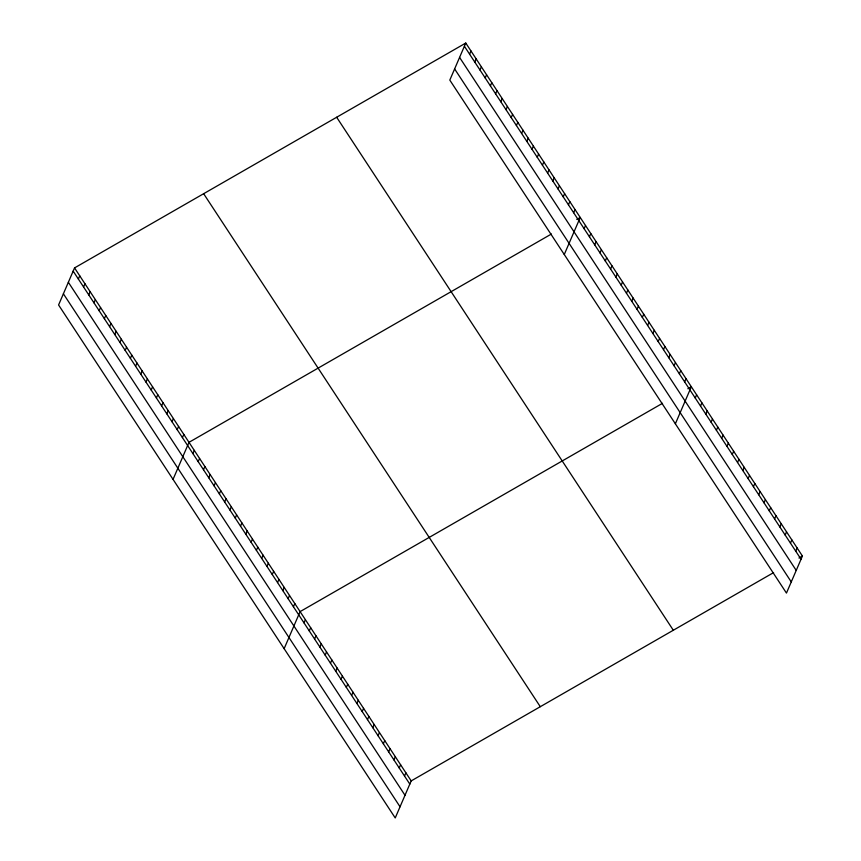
<?xml version="1.0" encoding="UTF-8"?>
<svg xmlns="http://www.w3.org/2000/svg" width="861" height="861" viewBox="0 0 861 861"><rect width="100%" height="100%" fill="white"/><g stroke="black" fill="none" stroke-linecap="round" stroke-linejoin="round"><path stroke-width="1.29" d="M465.769 43.05L449.808 80.095L786.459 593.089L802.42 556.034L465.769 43.05L74.541 267.911L58.58 304.966L395.231 817.95L411.192 780.905L773.598 572.608M78.362 279.039L79.739 275.843M83.571 286.971L84.948 283.775M88.769 294.903L90.147 291.696M93.967 302.824L95.345 299.628M99.176 310.756L100.554 307.56M104.375 318.678L105.752 315.481M109.584 326.61L110.961 323.413M114.782 334.542L116.16 331.345M119.991 342.463L121.369 339.266M125.189 350.395L126.567 347.198M130.388 358.327L131.765 355.119M135.597 366.248L136.974 363.051M140.795 374.18L142.173 370.983M146.004 382.101L147.382 378.905M151.202 390.033L152.58 386.837M156.401 397.965L157.778 394.768M161.61 405.886L162.987 402.69M166.808 413.818L168.186 410.622M172.017 421.75L173.395 418.543M177.215 429.671L178.593 426.475M182.424 437.603L183.802 434.407M173.05 479.373L189 442.328L551.406 234.031M192.918 453.596L194.285 450.389M198.202 461.657L199.58 458.45M203.497 469.719L204.875 466.511M208.782 477.78L210.159 474.572M214.077 485.841L215.454 482.634M219.361 493.902L220.739 490.695M224.656 501.963L226.034 498.756M229.941 510.024L231.318 506.828M235.236 518.085L236.614 514.889M240.52 526.146L241.898 522.95M245.815 534.207L247.193 531.011M251.1 542.269L252.477 539.072M469.589 54.178L470.967 50.982M256.395 550.33L257.773 547.133M474.798 62.1L476.176 58.903M261.69 558.391L263.068 555.194M479.997 70.032L481.374 66.835M266.975 566.452L268.352 563.255M485.195 77.964L486.573 74.767M272.27 574.513L273.647 571.317M490.404 85.885L491.782 82.688M277.554 582.574L278.932 579.378M495.602 93.817L496.98 90.62M282.849 590.635L284.227 587.439M500.811 101.749L502.189 98.541M288.134 598.696L289.511 595.5M506.01 109.67L507.387 106.473M293.429 606.757L294.806 603.561M511.208 117.602L512.586 114.405M284.141 648.667L300.091 611.622L662.507 403.314M516.417 125.523L517.795 122.327M304.008 622.88L305.386 619.683M521.615 133.455L522.993 130.259M309.293 630.941L310.67 627.744M526.824 141.387L528.202 138.19M314.588 639.002L315.965 635.805M532.023 149.308L533.4 146.112M319.883 647.063L321.25 643.867M537.232 157.24L538.609 154.044M325.167 655.124L326.545 651.928M542.43 165.172L543.808 161.965M330.463 663.185L331.84 659.989M547.628 173.093L549.006 169.897M335.747 671.246L337.125 668.05M552.837 181.025L554.215 177.829M341.042 679.307L342.42 676.111M558.036 188.957L559.413 185.75M346.326 687.369L347.704 684.172M563.245 196.878L564.622 193.682M351.622 695.43L352.999 692.233M568.443 204.81L569.821 201.614M356.906 703.491L358.284 700.294M573.641 212.732L575.019 209.535M362.201 711.552L363.579 708.355M564.267 254.512L580.228 217.467L576.773 219.458M367.486 719.613L368.863 716.417M584.135 228.725L585.512 225.528M372.781 727.674L374.158 724.478M589.43 236.786L590.807 233.589M378.065 735.735L379.443 732.539M594.725 244.847L596.092 241.65M383.36 743.796L384.738 740.6M600.009 252.908L601.387 249.712M388.655 751.857L390.033 748.661M605.305 260.969L606.682 257.773M393.94 759.919L395.317 756.722M610.589 269.03L611.967 265.834M399.235 767.98L400.613 764.783M615.884 277.091L617.262 273.895M404.519 776.041L405.897 772.844M621.168 285.152L622.546 281.956M626.464 293.214L627.841 290.017M631.748 301.275L633.126 298.078M637.043 309.336L638.421 306.139M642.328 317.397L643.705 314.2M647.623 325.458L649 322.262M652.907 333.519L654.285 330.323M658.202 341.58L659.58 338.384M663.497 349.641L664.875 346.445M668.782 357.702L670.159 354.506M674.077 365.764L675.454 362.567M679.361 373.825L680.739 370.628M684.656 381.886L686.034 378.689M675.368 423.795L691.318 386.75L687.864 388.741M695.236 398.008L696.614 394.812M700.52 406.069L701.898 402.873M705.816 414.13L707.193 410.934M711.1 422.191L712.477 418.995M716.395 430.252L717.773 427.056M721.679 438.314L723.057 435.117M726.975 446.375L728.352 443.178M732.27 454.436L733.647 451.239M737.554 462.497L738.932 459.3M742.849 470.558L744.227 467.362M748.134 478.619L749.511 475.423M753.429 486.691L754.806 483.484M758.713 494.752L760.091 491.545M764.008 502.813L765.386 499.606M769.293 510.874L770.67 507.667M774.588 518.935L775.965 515.728M779.872 526.997L781.25 523.789M785.167 535.058L786.545 531.85M790.463 543.119L791.829 539.912M795.747 551.18L797.125 547.973M798.954 558.025L802.42 556.034M464.391 46.246L801.042 559.241M459.58 57.418L796.231 570.402M454.619 68.923L791.27 581.918M336.662 117.257L673.313 630.241M203.648 193.714L540.288 706.698M74.541 267.911L411.192 780.905M73.163 271.118L409.814 784.102M68.353 282.279L405.004 795.273M63.391 293.795L400.042 806.779"/></g></svg>
